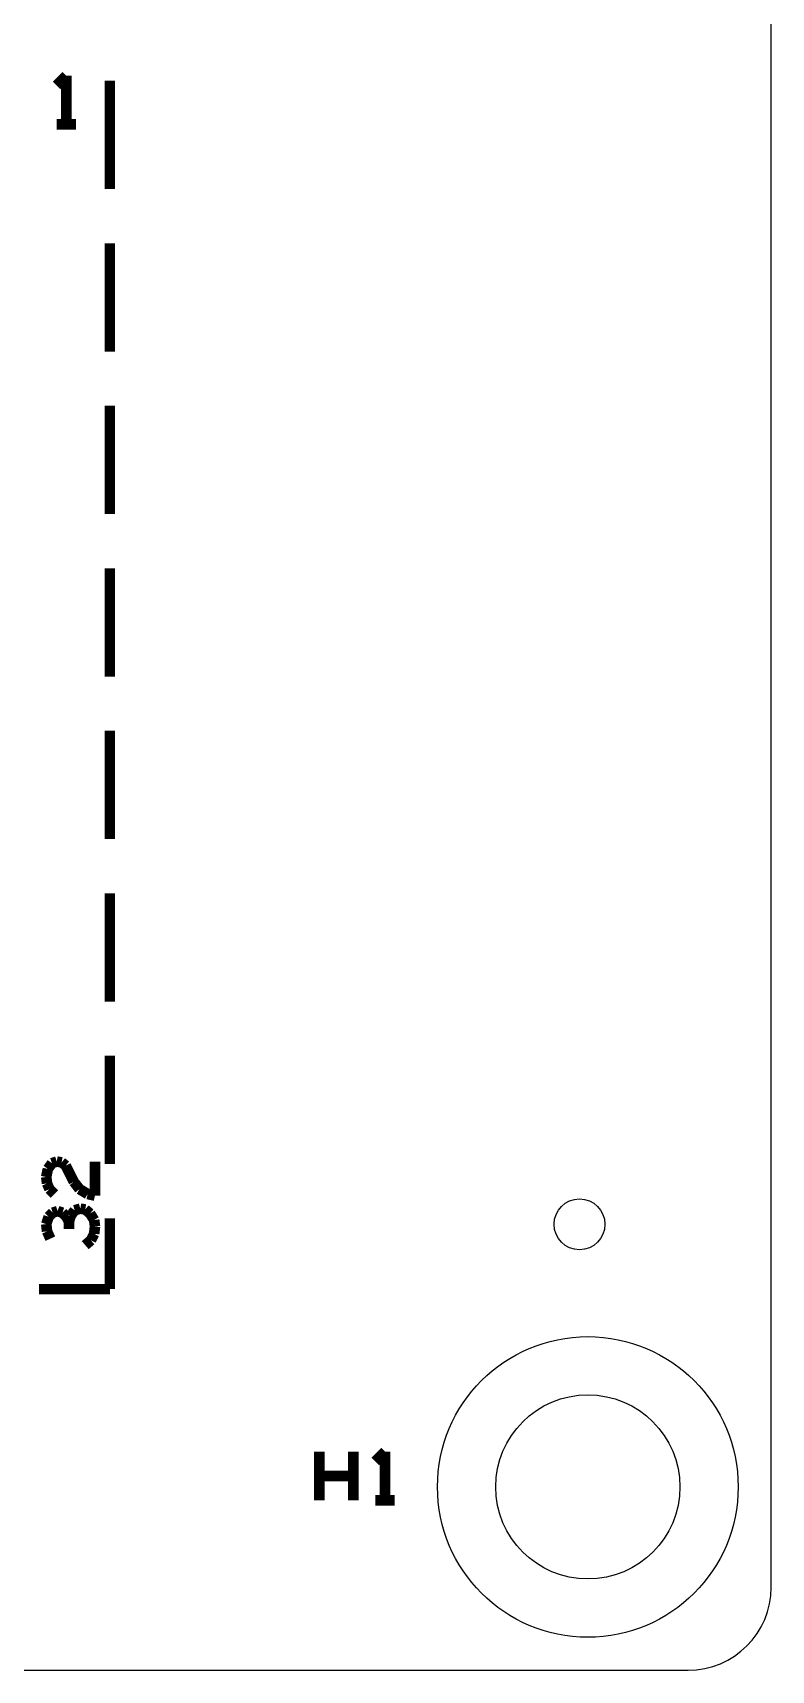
# Model space of a CAD drawing. Extents: x 249.7 to 292.7, y 273.7 to 311.7.
# Drawn here: x 283.88 to 292.74, y 273.71 to 293.36 of the extents above; entities that cross this region are included whole.
import ezdxf

# ---------------------------------------------------------------- set-up
doc = ezdxf.new("R2010")
doc.units = 0
doc.layers.add('MA_DETAILS', color=254, linetype='CONTINUOUS')

# ---------------------------------------------------------------- blocks, each defined once
blk = doc.blocks.new('FIGURE_CIRCLE')
blk.add_circle((0, 0), 0.5)

msp = doc.modelspace()

# ---------------------------------------------------------------- linework, layer by layer
at = {"layer": 'MA_DETAILS'}
for points in [[(292.735, 274.704302), (292.735, 310.71058)], [(250.731782, 273.707606), (291.73805, 273.707606)]]:
    msp.add_lwpolyline(points, dxfattribs=at)
for points, const_width in [([(284.280102, 292.840156), (284.163262, 292.723316)], 0.127), ([(284.280102, 292.255956), (284.280102, 292.840156)], 0.127), ([(284.801818, 292.781228), (284.801818, 291.481002)], 0.124968), ([(284.163262, 292.255956), (284.396942, 292.255956)], 0.127), ([(284.801818, 290.831016), (284.801818, 289.531044)], 0.124968), ([(284.801818, 288.881058), (284.801818, 287.581086)], 0.124968), ([(284.801818, 286.9311), (284.801818, 285.631128)], 0.124968), ([(284.801818, 284.981142), (284.801818, 283.68117)], 0.124968), ([(284.801818, 283.031184), (284.801818, 281.731212)], 0.124968), ([(284.801818, 281.081226), (284.801818, 279.781)], 0.124968), ([(284.05836, 279.723596), (284.106874, 279.791668)], 0.127), ([(284.106874, 279.791668), (284.165294, 279.811226)], 0.127), ([(284.165294, 279.811226), (284.223714, 279.801574)], 0.127), ([(284.223714, 279.801574), (284.272482, 279.762458)], 0.127), ([(284.272482, 279.762458), (284.369764, 279.567894)], 0.127), ([(284.623002, 279.402286), (284.623002, 279.811226)], 0.127), ([(284.038802, 279.626314), (284.05836, 279.723596)], 0.127), ([(284.048454, 279.548336), (284.038802, 279.626314)], 0.127), ([(284.077664, 279.480264), (284.048454, 279.548336)], 0.127), ([(284.369764, 279.567894), (284.43809, 279.480264)], 0.127), ([(284.136084, 279.421844), (284.077664, 279.480264)], 0.127), ([(284.43809, 279.480264), (284.535372, 279.421844)], 0.127), ([(284.535372, 279.421844), (284.623002, 279.402286)], 0.127), ([(284.068012, 279.148794), (284.038802, 279.061164)], 0.127), ([(284.11678, 279.197562), (284.068012, 279.148794)], 0.127), ([(284.1752, 279.21712), (284.11678, 279.197562)], 0.127), ([(284.23362, 279.197562), (284.1752, 279.21712)], 0.127), ([(284.282134, 279.148794), (284.23362, 279.197562)], 0.127), ([(284.311344, 279.090374), (284.282134, 279.148794)], 0.127), ([(284.330902, 279.1587), (284.311344, 279.090374)], 0.127), ([(284.37967, 279.226772), (284.330902, 279.1587)], 0.127), ([(284.447742, 279.24633), (284.37967, 279.226772)], 0.127), ([(284.506162, 279.236424), (284.447742, 279.24633)], 0.127), ([(284.564582, 279.18791), (284.506162, 279.236424)], 0.127), ([(284.61335, 279.109932), (284.564582, 279.18791)], 0.127), ([(284.038802, 279.061164), (284.048454, 278.973534)], 0.127), ([(284.048454, 278.973534), (284.08757, 278.885904)], 0.127), ([(284.311344, 279.090374), (284.311344, 279.002744)], 0.127), ([(284.623002, 279.031954), (284.61335, 279.109932)], 0.127), ([(284.61335, 278.944324), (284.623002, 279.031954)], 0.127), ([(284.801818, 279.131014), (284.801818, 278.28113)], 0.124968), ([(284.506162, 278.80818), (284.574234, 278.8666)], 0.127), ([(284.574234, 278.8666), (284.61335, 278.944324)], 0.127), ([(284.801818, 278.28113), (283.951934, 278.28113)], 0.124968), ([(287.314132, 275.745956), (287.314132, 276.330156)], 0.127), ([(287.723072, 276.330156), (287.723072, 275.745956)], 0.127), ([(288.103056, 276.330156), (287.986216, 276.213316)], 0.127), ([(288.103056, 275.745956), (288.103056, 276.330156)], 0.127), ([(287.723072, 276.038056), (287.314132, 276.038056)], 0.127), ([(287.986216, 275.745956), (288.219896, 275.745956)], 0.127)]:
    msp.add_lwpolyline(points, dxfattribs=dict(at, const_width=const_width))
msp.add_lwpolyline([(291.73805, 273.707606, 0.414139), (292.735, 274.704302)], format="xyb", dxfattribs=at)

# ---------------------------------------------------------------- block references
for p, xscale, yscale in [((290.43503, 279.05837), 0.6096, 0.6096), ((290.43503, 279.05837), 0.6096, 0.6096), ((290.535106, 275.9075), 3.6068, 3.6068), ((290.535106, 275.9075), 2.2098, 2.2098)]:
    msp.add_blockref('FIGURE_CIRCLE', p, dxfattribs=dict(at, xscale=xscale, yscale=yscale))

doc.saveas('drawing.dxf')
